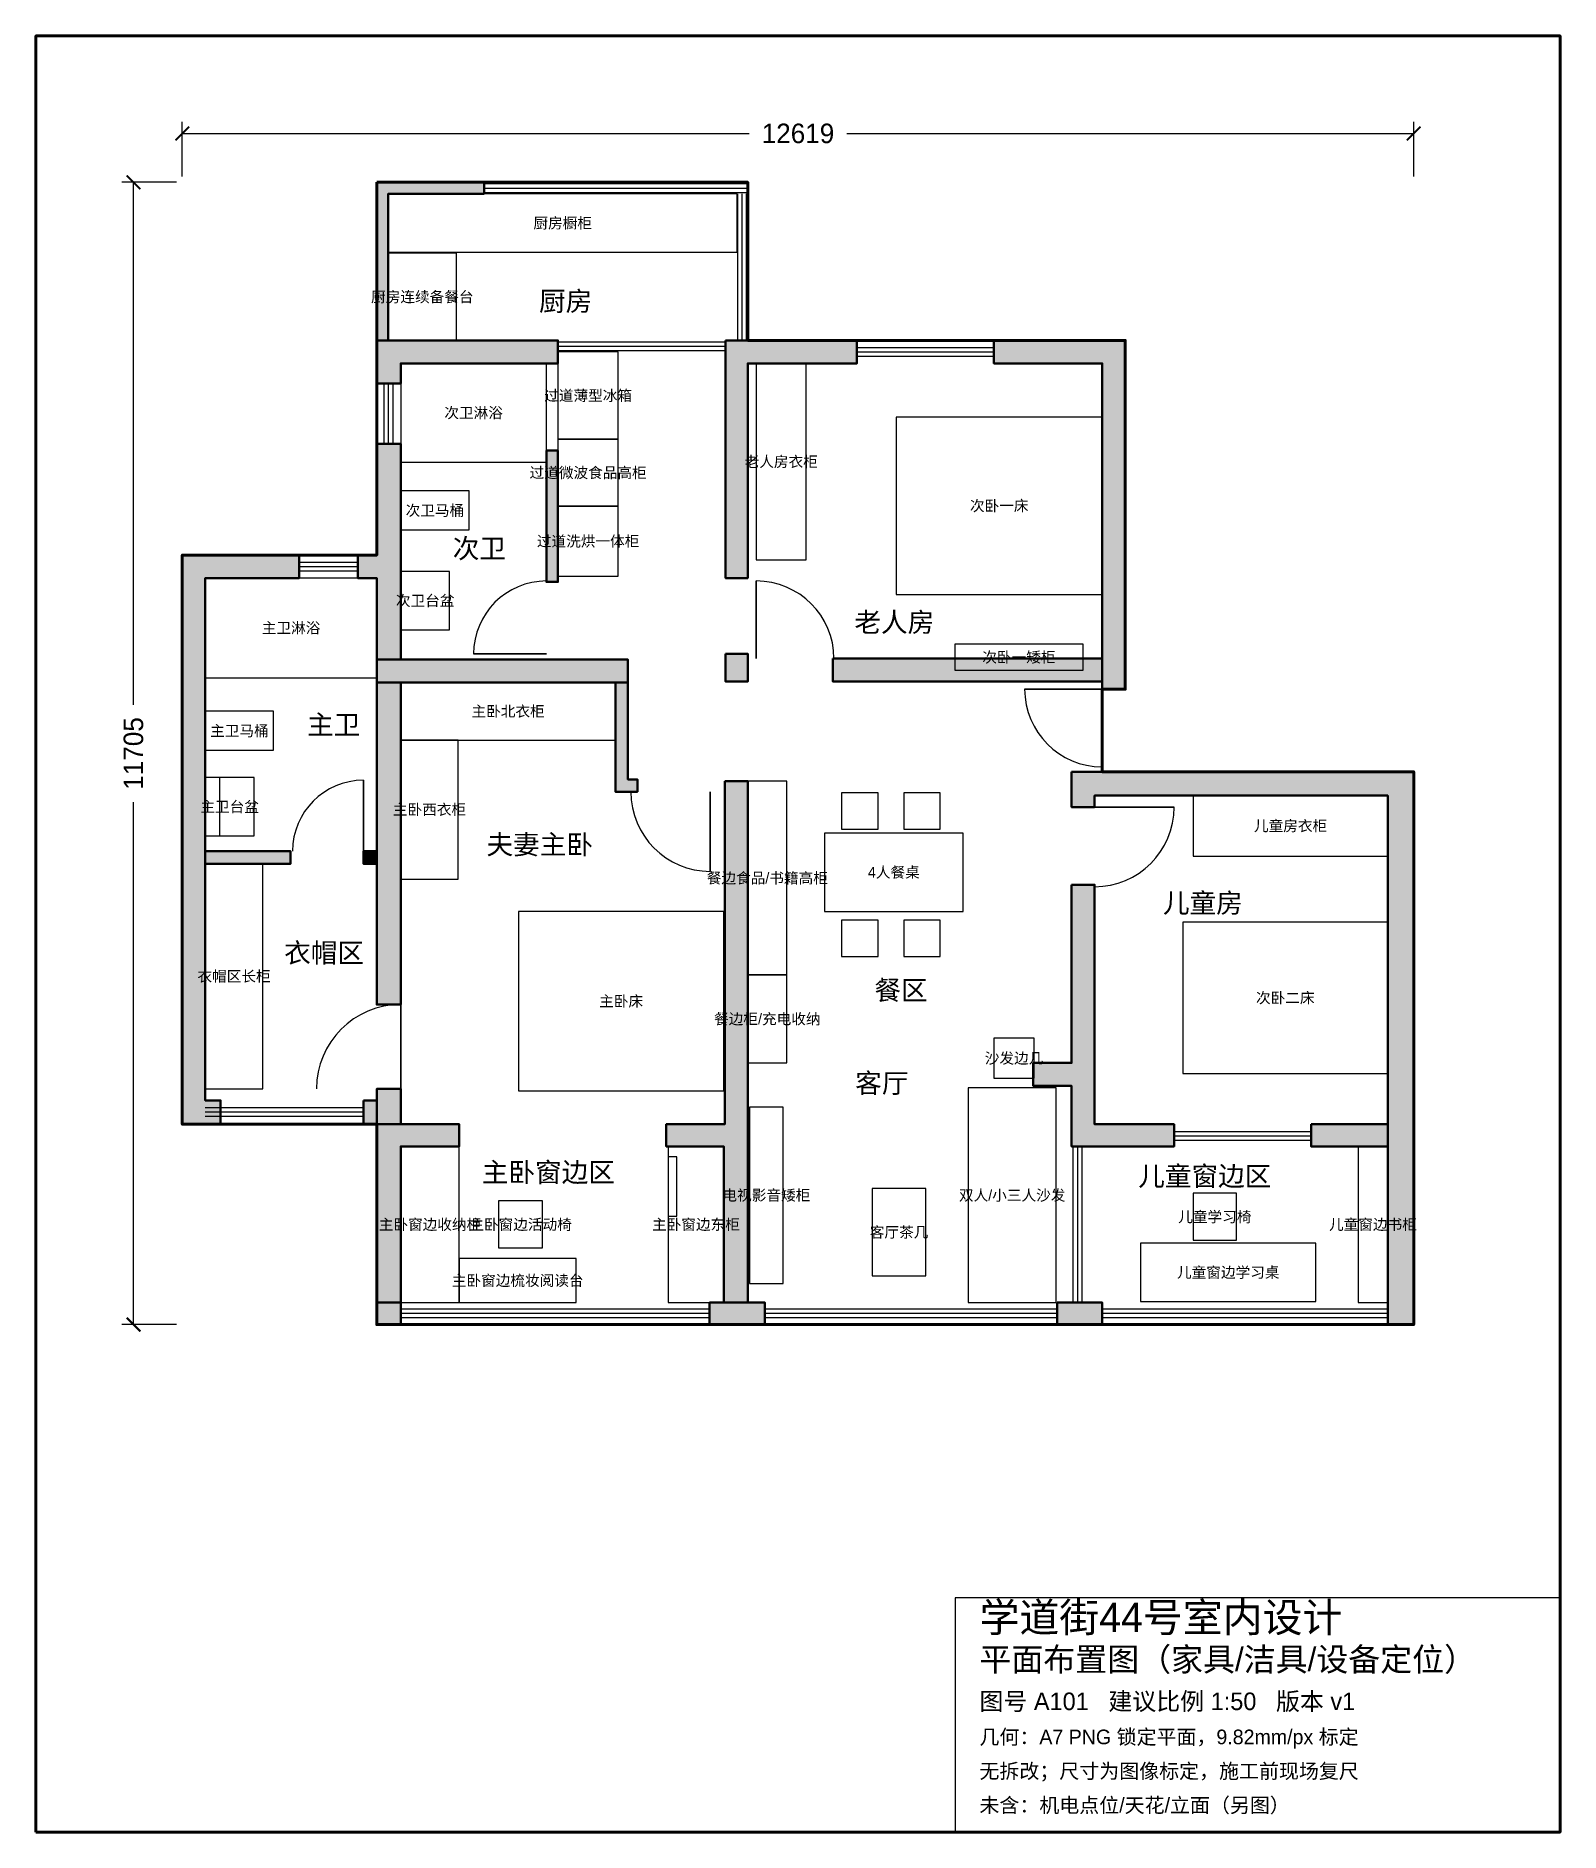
# Model space of a CAD drawing. Header units: millimetres. Extents: x -1500 to 14119, y -5200 to 13205.
import ezdxf
from ezdxf.enums import TextEntityAlignment as Align

# ---------------------------------------------------------------- set-up
doc = ezdxf.new("R2010")
doc.units = ezdxf.units.MM
for name, color, linetype in [('A-DIMS', 1, 'Continuous'), ('A-DOOR', 3, 'Continuous'), ('A-FIXT', 6, 'Continuous'), ('A-FRAME', 7, 'Continuous'), ('A-FURN', 30, 'Continuous'), ('A-TEXT', 7, 'Continuous'), ('A-WALL', 7, 'Continuous'), ('A-WINDOW', 4, 'Continuous')]:
    doc.layers.add(name, color=color, linetype=linetype)
doc.styles.add('CN', font='PingFang SC')
doc.dimstyles.new('ARCH', dxfattribs={"dimtxt": 200, "dimasz": 140, "dimexe": 120, "dimexo": 60, "dimgap": 60, "dimtad": 1, "dimdec": 0, "dimtxsty": 'CN', "dimblk": 'ARCHTICK', "dimcen": 2.5, "dimazin": 3, "dimtfac": 1, "dimtmove": 0, "dimatfit": 3})

# ---------------------------------------------------------------- blocks, each defined once
blk = doc.blocks.new('_ARCHTICK')
at = {"color": 0, "linetype": 'BYBLOCK', "const_width": 0.15}
blk.add_lwpolyline([(-0.5, -0.5), (0.5, 0.5)], dxfattribs=at)
blk = doc.blocks.new('*D1')
for p, q in [((0, 11765.44), (0, 12325.44)), ((0, 12205.44), (5809.35, 12205.44)), ((6809.35, 12205.44), (12618.7, 12205.44)), ((12618.7, 11765.44), (12618.7, 12325.44))]:
    blk.add_line(p, q)
at = {"layer": 'Defpoints'}
for p in [(0, 12205.44), (0, 11705.44), (12618.7, 11705.44)]:
    blk.add_point(p, dxfattribs=at)
at = {"layer": 'A-DIMS', "xscale": 140, "yscale": 140, "rotation": 180}
blk.add_blockref('_ARCHTICK', (0, 12205.44), dxfattribs=at)
at = {"layer": 'A-DIMS', "xscale": 140, "yscale": 140}
blk.add_blockref('_ARCHTICK', (12618.7, 12205.44), dxfattribs=at)
at = {"layer": 'A-DIMS', "insert": (6309.35, 12205.44), "char_height": 200, "attachment_point": 5, "style": 'CN'}
blk.add_mtext('12619', dxfattribs=at)
blk = doc.blocks.new('*D2')
for p, q in [((-60, 11705.44), (-620, 11705.44)), ((-500, 6352.72), (-500, 11705.44)), ((-500, 0), (-500, 5352.72)), ((-60, 0), (-620, 0))]:
    blk.add_line(p, q)
at = {"layer": 'Defpoints'}
for p in [(0, 11705.44), (-500, 0), (0, 0)]:
    blk.add_point(p, dxfattribs=at)
at = {"layer": 'A-DIMS', "xscale": 140, "yscale": 140}
for p, rotation in [((-500, 11705.44), 90), ((-500, 0), 270)]:
    blk.add_blockref('_ARCHTICK', p, dxfattribs=dict(at, rotation=rotation))
at = {"layer": 'A-DIMS', "insert": (-500, 5852.72), "char_height": 200, "attachment_point": 5, "rotation": 90, "style": 'CN'}
blk.add_mtext('11705', dxfattribs=at)

msp = doc.modelspace()

# ---------------------------------------------------------------- hatches: boundary and pattern name
at = {"layer": 'A-WALL'}
for points in [[(1993.46, 11705.44), (3093.3, 11705.44), (3093.3, 11587.6), (2111.3, 11587.6), (2111.3, 10085.14), (1993.46, 10085.14)], [(1993.46, 10085.14), (3849.44, 10085.14), (3849.44, 9849.46), (2238.96, 9849.46), (2238.96, 9643.24), (1993.46, 9643.24)], [(5567.94, 10085.14), (6913.28, 10085.14), (6913.28, 9849.46), (5793.8, 9849.46), (5793.8, 7649.78), (5567.94, 7649.78)], [(8317.54, 10085.14), (9662.88, 10085.14), (9662.88, 6510.66), (9427.2, 6510.66), (9427.2, 9849.46), (8317.54, 9849.46)], [(1993.46, 9024.58), (2238.96, 9024.58), (2238.96, 6815.08), (1993.46, 6815.08), (1993.46, 7649.78), (1797.06, 7649.78), (1797.06, 7885.46), (1993.46, 7885.46)], [(3731.6, 8955.84), (3849.44, 8955.84), (3849.44, 7610.5), (3731.6, 7610.5)], [(0, 7885.46), (1198.04, 7885.46), (1198.04, 7649.78), (235.68, 7649.78), (235.68, 2297.88), (392.8, 2297.88), (392.8, 2052.38), (0, 2052.38)], [(1993.46, 6815.08), (4566.3, 6815.08), (4566.3, 6579.4), (1993.46, 6579.4)], [(5567.94, 6874), (5793.8, 6874), (5793.8, 6589.22), (5567.94, 6589.22)], [(6667.78, 6824.9), (9427.2, 6824.9), (9427.2, 6589.22), (6667.78, 6589.22)], [(1993.46, 6579.4), (2238.96, 6579.4), (2238.96, 3279.88), (1993.46, 3279.88)], [(4438.64, 6579.4), (4566.3, 6579.4), (4566.3, 5587.58), (4664.5, 5587.58), (4664.5, 5459.92), (4438.64, 5459.92)], [(5558.12, 5567.94), (5793.8, 5567.94), (5793.8, 225.86), (5548.3, 225.86), (5548.3, 1826.52), (4959.1, 1826.52), (4959.1, 2052.38), (5558.12, 2052.38)], [(9112.96, 5666.14), (12618.7, 5666.14), (12618.7, 0), (12353.56, 0), (12353.56, 5420.64), (9348.64, 5420.64), (9348.64, 5302.8), (9112.96, 5302.8)], [(235.68, 4851.08), (1109.66, 4851.08), (1109.66, 4723.42), (235.68, 4723.42)], [(1855.98, 4851.08), (1993.46, 4851.08), (1993.46, 4723.42), (1855.98, 4723.42)], [(9112.96, 4507.38), (9348.64, 4507.38), (9348.64, 2052.38), (10163.7, 2052.38), (10163.7, 1826.52), (9112.96, 1826.52), (9112.96, 2445.18), (8720.16, 2445.18), (8720.16, 2680.86), (9112.96, 2680.86)], [(1855.98, 2297.88), (1993.46, 2297.88), (1993.46, 2415.72), (2238.96, 2415.72), (2238.96, 2052.38), (1855.98, 2052.38)], [(1993.46, 2415.72), (2238.96, 2415.72), (2238.96, 2052.38), (2837.98, 2052.38), (2837.98, 1826.52), (2238.96, 1826.52), (2238.96, 225.86), (1993.46, 225.86)], [(11567.96, 2052.38), (12353.56, 2052.38), (12353.56, 1826.52), (11567.96, 1826.52)], [(1993.46, 225.86), (2238.96, 225.86), (2238.96, 0), (1993.46, 0)], [(5401, 225.86), (5970.56, 225.86), (5970.56, 0), (5401, 0)], [(8965.66, 225.86), (9427.2, 225.86), (9427.2, 0), (8965.66, 0)]]:
    msp.add_hatch(color=8, dxfattribs=at).paths.add_polyline_path(points)

# ---------------------------------------------------------------- linework, layer by layer
at = {"layer": 'A-DOOR', "lineweight": 35}
for p, q in [((5882.18, 6824.9), (5882.18, 7620.32)), ((3731.6, 6874), (2985.28, 6874)), ((9427.2, 6510.66), (8631.78, 6510.66)), ((1855.98, 4851.08), (1855.98, 5577.76)), ((5410.82, 5459.92), (5410.82, 4644.86)), ((9348.64, 5302.8), (10163.7, 5302.8)), ((2238.96, 2415.72), (2238.96, 3279.88))]:
    msp.add_line(p, q, dxfattribs=at)
at = {"layer": 'A-DOOR'}
for centre, radius, start, end in [((3731.6, 6874), 746.32, 90, 180), ((5882.18, 6824.9), 795.42, 0, 90), ((9427.2, 6510.66), 795.42, 180, -90), ((1855.98, 4851.08), 726.68, 90, 180), ((5410.82, 5459.92), 815.06, 180, -90), ((9348.64, 5302.8), 815.06, -90, 0), ((2238.96, 2415.72), 864.16, 90, 180)]:
    msp.add_arc(centre, radius, start, end, dxfattribs=at)
at = {"layer": 'A-FIXT', "lineweight": 25}
for points in [[(2111.3, 10988.58), (5685.78, 10988.58), (5685.78, 11587.6), (2111.3, 11587.6)], [(2111.3, 10085.14), (2808.52, 10085.14), (2808.52, 10978.76), (2111.3, 10978.76)], [(3849.44, 9073.68), (4468.1, 9073.68), (4468.1, 9967.3), (3849.44, 9967.3)], [(2238.96, 8838), (3731.6, 8838), (3731.6, 9849.46), (2238.96, 9849.46)], [(3849.44, 8386.28), (4468.1, 8386.28), (4468.1, 9073.68), (3849.44, 9073.68)], [(2238.96, 8143.431), (2938.93, 8143.431), (2938.93, 8543.4), (2238.96, 8543.4)], [(3849.44, 7669.42), (4468.1, 7669.42), (4468.1, 8386.28), (3849.44, 8386.28)], [(235.68, 6628.5), (1993.46, 6628.5), (1993.46, 7649.78), (235.68, 7649.78)], [(2238.96, 7118.518), (2738.994, 7118.518), (2738.994, 7718.52), (2238.96, 7718.52)], [(235.68, 5884.831), (935.65, 5884.831), (935.65, 6284.8), (235.68, 6284.8)], [(235.68, 5007.218), (735.714, 5007.218), (735.714, 5607.22), (235.68, 5607.22)], [(235.68, 5007.218), (385.631, 5007.218), (385.631, 5607.22), (235.68, 5607.22)]]:
    msp.add_lwpolyline(points, close=True, dxfattribs=at)
at = {"layer": 'A-FRAME', "lineweight": 70, "true_color": 0x121212}
msp.add_lwpolyline([(-1500, -5200), (14118.7, -5200), (14118.7, 13205.44), (-1500, 13205.44)], close=True, dxfattribs=at)
at = {"layer": 'A-FRAME', "true_color": 0x121212}
msp.add_lwpolyline([(7918.7, -5200), (14118.7, -5200), (14118.7, -2800), (7918.7, -2800)], close=True, dxfattribs=at)
at = {"layer": 'A-FURN', "lineweight": 25}
for points in [[(5882.18, 7836.36), (6392.82, 7836.36), (6392.82, 9849.46), (5882.18, 9849.46)], [(7315.9, 7482.84), (9427.2, 7482.84), (9427.2, 9299.54), (7315.9, 9299.54)], [(7914.92, 6707.06), (9230.8, 6707.06), (9230.8, 6972.2), (7914.92, 6972.2)], [(2238.96, 5990.2), (4438.64, 5990.2), (4438.64, 6579.4), (2238.96, 6579.4)], [(2238.96, 4566.3), (2828.16, 4566.3), (2828.16, 5990.2), (2238.96, 5990.2)], [(5793.8, 3584.3), (6196.42, 3584.3), (6196.42, 5567.94), (5793.8, 5567.94)], [(6756.16, 5076.94), (7129.32, 5076.94), (7129.32, 5450.1), (6756.16, 5450.1)], [(7394.46, 5076.94), (7767.62, 5076.94), (7767.62, 5450.1), (7394.46, 5450.1)], [(10360.1, 4801.98), (12353.56, 4801.98), (12353.56, 5420.64), (10360.1, 5420.64)], [(6579.4, 4232.42), (8003.3, 4232.42), (8003.3, 5037.66), (6579.4, 5037.66)], [(235.68, 2415.72), (824.88, 2415.72), (824.88, 4723.42), (235.68, 4723.42)], [(3446.82, 2396.08), (5548.3, 2396.08), (5548.3, 4232.42), (3446.82, 4232.42)], [(6756.16, 3770.88), (7129.32, 3770.88), (7129.32, 4144.04), (6756.16, 4144.04)], [(7394.46, 3770.88), (7767.62, 3770.88), (7767.62, 4144.04), (7394.46, 4144.04)], [(10252.08, 2572.84), (12353.56, 2572.84), (12353.56, 4124.4), (10252.08, 4124.4)], [(5793.8, 2680.86), (6196.42, 2680.86), (6196.42, 3584.3), (5793.8, 3584.3)], [(8317.54, 2523.74), (8729.98, 2523.74), (8729.98, 2936.18), (8317.54, 2936.18)], [(8052.4, 225.86), (8955.84, 225.86), (8955.84, 2425.54), (8052.4, 2425.54)], [(5813.44, 422.26), (6157.14, 422.26), (6157.14, 2229.14), (5813.44, 2229.14)], [(2238.96, 225.86), (2837.98, 225.86), (2837.98, 1826.52), (2238.96, 1826.52)], [(4978.74, 225.86), (5548.3, 225.86), (5548.3, 1826.52), (4978.74, 1826.52)], [(4978.74, 1109.66), (5067.12, 1109.66), (5067.12, 1718.5), (4978.74, 1718.5)], [(12049.14, 225.86), (12353.56, 225.86), (12353.56, 1826.52), (12049.14, 1826.52)], [(7070.4, 500.82), (7620.32, 500.82), (7620.32, 1394.44), (7070.4, 1394.44)], [(10360.1, 864.16), (10802, 864.16), (10802, 1345.34), (10360.1, 1345.34)], [(3240.6, 785.6), (3692.32, 785.6), (3692.32, 1266.78), (3240.6, 1266.78)], [(9820, 235.68), (11617.06, 235.68), (11617.06, 834.7), (9820, 834.7)], [(2837.98, 225.86), (4036.02, 225.86), (4036.02, 677.58), (2837.98, 677.58)]]:
    msp.add_lwpolyline(points, close=True, dxfattribs=at)
at = {"layer": 'A-WALL', "lineweight": 70}
msp.add_lwpolyline([(1993.46, 11705.44), (5793.8, 11705.44), (5793.8, 10085.14), (9662.88, 10085.14), (9662.88, 6510.66), (9427.2, 6510.66), (9427.2, 5666.14), (12618.7, 5666.14), (12618.7, 0), (1993.46, 0), (1993.46, 2052.38), (0, 2052.38), (0, 7885.46), (1993.46, 7885.46)], close=True, dxfattribs=at)
at = {"layer": 'A-WALL', "lineweight": 50}
for points in [[(1993.46, 11705.44), (3093.3, 11705.44), (3093.3, 11587.6), (2111.3, 11587.6), (2111.3, 10085.14), (1993.46, 10085.14)], [(1993.46, 10085.14), (3849.44, 10085.14), (3849.44, 9849.46), (2238.96, 9849.46), (2238.96, 9643.24), (1993.46, 9643.24)], [(5567.94, 10085.14), (6913.28, 10085.14), (6913.28, 9849.46), (5793.8, 9849.46), (5793.8, 7649.78), (5567.94, 7649.78)], [(8317.54, 10085.14), (9662.88, 10085.14), (9662.88, 6510.66), (9427.2, 6510.66), (9427.2, 9849.46), (8317.54, 9849.46)], [(1993.46, 9024.58), (2238.96, 9024.58), (2238.96, 6815.08), (1993.46, 6815.08), (1993.46, 7649.78), (1797.06, 7649.78), (1797.06, 7885.46), (1993.46, 7885.46)], [(3731.6, 8955.84), (3849.44, 8955.84), (3849.44, 7610.5), (3731.6, 7610.5)], [(0, 7885.46), (1198.04, 7885.46), (1198.04, 7649.78), (235.68, 7649.78), (235.68, 2297.88), (392.8, 2297.88), (392.8, 2052.38), (0, 2052.38)], [(1993.46, 6815.08), (4566.3, 6815.08), (4566.3, 6579.4), (1993.46, 6579.4)], [(5567.94, 6874), (5793.8, 6874), (5793.8, 6589.22), (5567.94, 6589.22)], [(6667.78, 6824.9), (9427.2, 6824.9), (9427.2, 6589.22), (6667.78, 6589.22)], [(1993.46, 6579.4), (2238.96, 6579.4), (2238.96, 3279.88), (1993.46, 3279.88)], [(4438.64, 6579.4), (4566.3, 6579.4), (4566.3, 5587.58), (4664.5, 5587.58), (4664.5, 5459.92), (4438.64, 5459.92)], [(5558.12, 5567.94), (5793.8, 5567.94), (5793.8, 225.86), (5548.3, 225.86), (5548.3, 1826.52), (4959.1, 1826.52), (4959.1, 2052.38), (5558.12, 2052.38)], [(9112.96, 5666.14), (12618.7, 5666.14), (12618.7, 0), (12353.56, 0), (12353.56, 5420.64), (9348.64, 5420.64), (9348.64, 5302.8), (9112.96, 5302.8)], [(235.68, 4851.08), (1109.66, 4851.08), (1109.66, 4723.42), (235.68, 4723.42)], [(1855.98, 4851.08), (1993.46, 4851.08), (1993.46, 4723.42), (1855.98, 4723.42)], [(9112.96, 4507.38), (9348.64, 4507.38), (9348.64, 2052.38), (10163.7, 2052.38), (10163.7, 1826.52), (9112.96, 1826.52), (9112.96, 2445.18), (8720.16, 2445.18), (8720.16, 2680.86), (9112.96, 2680.86)], [(1855.98, 2297.88), (1993.46, 2297.88), (1993.46, 2415.72), (2238.96, 2415.72), (2238.96, 2052.38), (1855.98, 2052.38)], [(1993.46, 2415.72), (2238.96, 2415.72), (2238.96, 2052.38), (2837.98, 2052.38), (2837.98, 1826.52), (2238.96, 1826.52), (2238.96, 225.86), (1993.46, 225.86)], [(11567.96, 2052.38), (12353.56, 2052.38), (12353.56, 1826.52), (11567.96, 1826.52)], [(1993.46, 225.86), (2238.96, 225.86), (2238.96, 0), (1993.46, 0)], [(5401, 225.86), (5970.56, 225.86), (5970.56, 0), (5401, 0)], [(8965.66, 225.86), (9427.2, 225.86), (9427.2, 0), (8965.66, 0)]]:
    msp.add_lwpolyline(points, close=True, dxfattribs=at)
at = {"layer": 'A-WINDOW'}
for p, q in [((3093.3, 11691.52), (5793.8, 11691.52)), ((3093.3, 11601.52), (5793.8, 11601.52)), ((5689.88, 11587.6), (5689.88, 10085.14)), ((5779.88, 11587.6), (5779.88, 10085.14)), ((3849.44, 10071.22), (5567.94, 10071.22)), ((3849.44, 9981.22), (5567.94, 9981.22)), ((6913.28, 10012.3), (8317.54, 10012.3)), ((6913.28, 9922.3), (8317.54, 9922.3)), ((2066.3, 9643.24), (2066.3, 9024.58)), ((2156.3, 9643.24), (2156.3, 9024.58)), ((1198.04, 7812.62), (1797.06, 7812.62)), ((1198.04, 7722.62), (1797.06, 7722.62)), ((235.68, 2225.04), (1855.98, 2225.04)), ((235.68, 2135.04), (1855.98, 2135.04)), ((10163.7, 1979.54), (11567.96, 1979.54)), ((10163.7, 1889.54), (11567.96, 1889.54)), ((9126.88, 1826.52), (9126.88, 225.86)), ((9216.88, 1826.52), (9216.88, 225.86)), ((2238.96, 162.84), (5401, 162.84)), ((2238.96, 72.84), (5401, 72.84)), ((5970.56, 162.84), (8965.66, 162.84)), ((5970.56, 72.84), (8965.66, 72.84)), ((9427.2, 162.84), (12353.56, 162.84)), ((9427.2, 72.84), (12353.56, 72.84))]:
    msp.add_line(p, q, dxfattribs=at)
at = {"layer": 'A-WINDOW', "lineweight": 25}
for p, q in [((3093.3, 11646.52), (5793.8, 11646.52)), ((5734.88, 11587.6), (5734.88, 10085.14)), ((3849.44, 10026.22), (5567.94, 10026.22)), ((6913.28, 9967.3), (8317.54, 9967.3)), ((2111.3, 9643.24), (2111.3, 9024.58)), ((1198.04, 7767.62), (1797.06, 7767.62)), ((235.68, 2180.04), (1855.98, 2180.04)), ((10163.7, 1934.54), (11567.96, 1934.54)), ((9171.88, 1826.52), (9171.88, 225.86)), ((2238.96, 117.84), (5401, 117.84)), ((5970.56, 117.84), (8965.66, 117.84)), ((9427.2, 117.84), (12353.56, 117.84))]:
    msp.add_line(p, q, dxfattribs=at)

# ---------------------------------------------------------------- texts
at = {"layer": 'A-TEXT', "true_color": 0x121212, "style": 'CN'}
for s, height, p in [('厨房橱柜', 110, (3898.54, 11288.09)), ('厨房连续备餐台', 110, (2459.91, 10531.95)), ('厨房', 200, (3928, 10487.76)), ('过道薄型冰箱', 110, (4158.77, 9520.49)), ('次卫淋浴', 110, (2985.28, 9343.73)), ('老人房衣柜', 110, (6137.5, 8842.91)), ('过道微波食品高柜', 110, (4158.77, 8729.98)), ('次卫马桶', 110, (2588.945, 8343.416)), ('次卧一床', 110, (8371.55, 8391.19)), ('过道洗烘一体柜', 110, (4158.77, 8027.85)), ('次卫', 200, (3044.2, 7954.2)), ('次卫台盆', 110, (2488.977, 7418.519)), ('主卫淋浴', 110, (1114.57, 7139.14)), ('老人房', 200, (7296.26, 7198.06)), ('次卧一矮柜', 110, (8572.86, 6839.63)), ('主卫', 200, (1551.56, 6147.32)), ('主卧北衣柜', 110, (3338.8, 6284.8)), ('主卫马桶', 110, (585.665, 6084.816)), ('主卫台盆', 110, (485.697, 5307.219)), ('主卧西衣柜', 110, (2533.56, 5278.25)), ('儿童房衣柜', 110, (11356.83, 5111.31)), ('夫妻主卧', 200, (3662.86, 4919.82)), ('餐边食品/书籍高柜', 110, (5995.11, 4576.12)), ('4人餐桌', 110, (7291.35, 4635.04)), ('儿童房', 200, (10458.3, 4320.8)), ('衣帽区', 200, (1453.36, 3810.16)), ('衣帽区长柜', 110, (530.28, 3569.57)), ('餐区', 200, (7365, 3427.18)), ('主卧床', 110, (4497.56, 3314.25)), ('次卧二床', 110, (11302.82, 3348.62)), ('餐边柜/充电收纳', 110, (5995.11, 3132.58)), ('沙发边几', 110, (8523.76, 2729.96)), ('客厅', 200, (7168.6, 2474.64)), ('主卧窗边区', 200, (3751.24, 1561.38)), ('儿童窗边区', 200, (10477.94, 1522.1)), ('电视影音矮柜', 110, (5985.29, 1325.7)), ('双人/小三人沙发', 110, (8504.12, 1325.7)), ('儿童学习椅', 110, (10581.05, 1104.75)), ('主卧窗边收纳柜', 110, (2538.47, 1026.19)), ('主卧窗边活动椅', 110, (3466.46, 1026.19)), ('主卧窗边东柜', 110, (5263.52, 1026.19)), ('客厅茶几', 110, (7345.36, 947.63)), ('儿童窗边书柜', 110, (12201.35, 1026.19)), ('儿童窗边学习桌', 110, (10718.53, 535.19)), ('主卧窗边梳妆阅读台', 110, (3437, 451.72))]:
    msp.add_text(s, height=height, dxfattribs=at).set_placement(p, align=Align.MIDDLE_CENTER)
for s, height, p in [('学道街44号室内设计', 300, (8168.7, -3150)), ('平面布置图（家具/洁具/设备定位）', 240, (8168.7, -3550)), ('图号 A101   建议比例 1:50   版本 v1', 180, (8168.7, -3950)), ('几何：A7 PNG 锁定平面，9.82mm/px 标定', 150, (8168.7, -4300)), ('无拆改；尺寸为图像标定，施工前现场复尺', 150, (8168.7, -4650)), ('未含：机电点位/天花/立面（另图）', 150, (8168.7, -5000))]:
    msp.add_text(s, height=height, dxfattribs=at).set_placement(p)

# ---------------------------------------------------------------- dimensions: what is measured, and where the dimension line sits
at = {"layer": 'A-DIMS', "true_color": 0x121212}
dim = msp.add_linear_dim(base=(0, 12205.44), p1=(0, 11705.44), p2=(12618.7, 11705.44), dimstyle='ARCH', dxfattribs=at)
dim.commit()
dim.dimension.update_dxf_attribs({"geometry": '*D1', "text_midpoint": (6309.35, 12205.44)})
dim = msp.add_linear_dim(base=(-500, 0), p1=(0, 0), p2=(0, 11705.44), angle=90, dimstyle='ARCH', dxfattribs=at)
dim.commit()
dim.dimension.update_dxf_attribs({"geometry": '*D2', "text_midpoint": (-500, 5852.72)})

doc.saveas('drawing.dxf')
